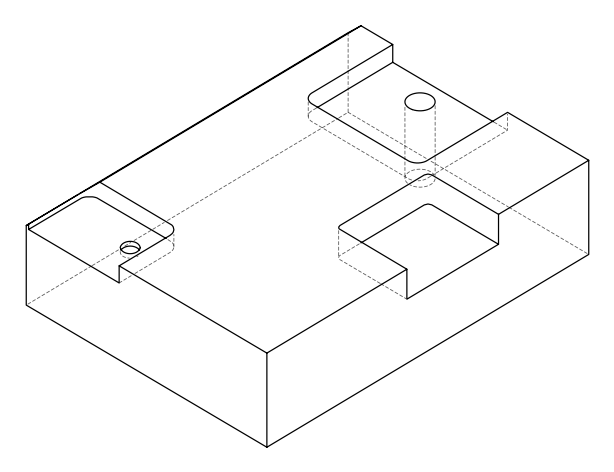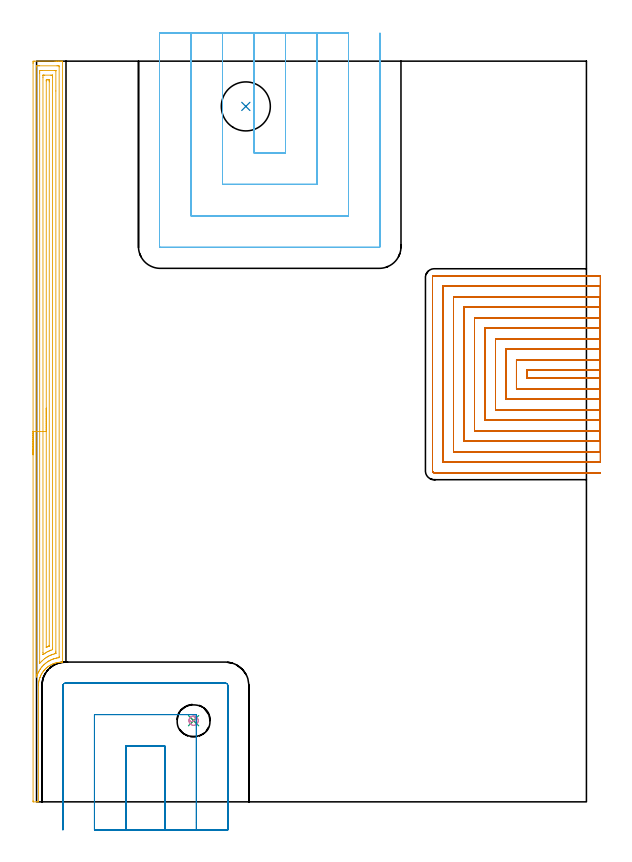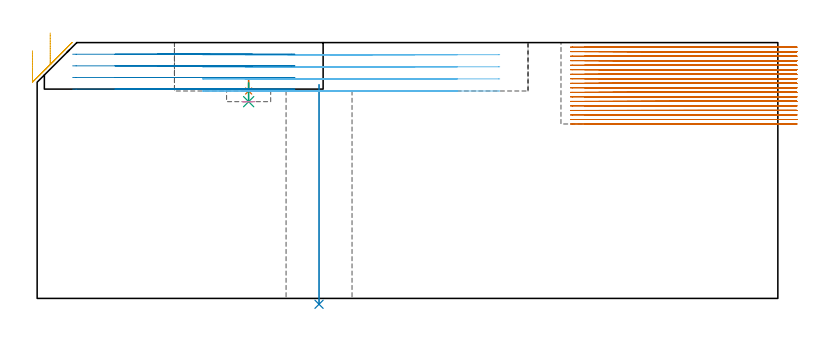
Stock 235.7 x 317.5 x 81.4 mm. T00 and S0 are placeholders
(PLAN: 8 operations, 7 tool changes, 109.4 min)
(1 SPOT_DRILL | STEP1POCKET | NXT0321_9005460120000 | 0.03 min | 1582 mm3)
(2 INDEXABLE_INSERT_DRILL_THROUGH_HOLE_FROM_SOLID | STEP1HOLE | NXT0302_013 | 0.28 min | 28168 mm3)
(3 DRILL_BLIND_HOLE_INTO_CENTER | STEP1POCKET | NXT0301_128 | 0.03 min | 416 mm3)
(4 MILL_ROUGH_BLIND_HOLE_CONTOUR | STEP1POCKET | NXT0201_013 | Spiral | 0.17 min | 894 mm3)
(5 AREA_MILL | FG_CHAMFER_SURFACE | UGT0205_001 | 11.09 min | 25120 mm3)
(6 MILL_SLOT | SLOT_PARTIAL_RECTANGULAR | UGT0201_100 | Follow Part, ap 4.5, ae 75% | 9.11 min | 147954 mm3)
(7 MILL_SLOT_1 | SLOT_PARTIAL_RECTANGULAR_1 | NXT0201_008 | Follow Part, ap 1.5, ae 75% | 83.73 min | 161416 mm3)
(8 MILL_SLOT_2 | SLOT_PARTIAL_RECTANGULAR_2 | UGT0201_100 | Follow Part, ap 4.5, ae 75% | 4.97 min | 72806 mm3)
(TOOL NXT0321_9005460120000 | NC Spot Drill, 142deg, 12mm, Carbide, Uncoated | D12 PA142 FL30 Z2)
(TOOL NXT0302_013 | Index. Insert Drill 21mm [880-D2100L25-05] | D21 PA176 FL105 Z2)
(TOOL NXT0301_128 | Carbide Drill 12mm [861.1-1200-036A1-GP GC34] | D12 PA150 FL37.4 Z2)
(TOOL NXT0201_013 | ENDMILL 10mm | D10 FL30 Z4)
(TOOL UGT0205_001 | Chamfer Mill 20 x 3 x 45 deg. | D20 FL50 Z2)
(TOOL UGT0201_100 | End Mill 18 mm | D18 FL22 Z2)
(TOOL NXT0201_008 | ENDMILL 6mm [2P460-0600-NA 1630] | D6 FL26 Z6)
(OP 1 SPOT_DRILL)
G17 G21 G94 G90
T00 M6
G54
G17 G0 G90 X67.3 Y34.8 S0 M3
G43 Z91.4 H0
G94 G81 G98 Z65.997 F250. R69.6
G80
M5
M2
(OP 2 INDEXABLE_INSERT_DRILL_THROUGH_HOLE_FROM_SOLID)
G17 G21 G94 G90
T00 M6
G54
G17 G0 G90 X89.7 Y298.1 S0 M3
G43 Z91.4 H1
G94 G81 G98 Z-1.867 F250. R68.
G80
M5
M2
(OP 3 DRILL_BLIND_HOLE_INTO_CENTER)
G17 G21 G94 G90
T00 M6
G54
G17 G0 G90 X67.3 Y34.8 S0 M3
G43 Z91.4 H1
G94 G81 G98 Z62.6 F250. R68.6
G80
M5
M2
(OP 4 MILL_ROUGH_BLIND_HOLE_CONTOUR)
G17 G21 G94 G90
T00 M6
G54
G17 G0 G90 X67.3 Y34.8 S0 M3
G43 Z91.4 H0
Z66.1
G94 G3 X67.79 Y36.31 R0.834 F250.
X65.682 Y35.976 R1.51
X66.124 Y33.182 R2.
X65.682 Y35.976 R-2.
X65.903 Y34.579 R1.
X67.3 Y34.8 R1.
G0 Z62.6
G3 X67.79 Y36.31 R0.834
X65.682 Y35.976 R1.51
X66.124 Y33.182 R2.
X65.682 Y35.976 R-2.
X65.903 Y34.579 R1.
X67.3 Y34.8 R1.
G0 Z91.4
M5
M2
(OP 5 AREA_MILL)
G17 G21 G94 G90
T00 M6
G54
G17 G0 G90 X-1.5 Y148.75 S1061 M3
G43 Z91.4 H0
Z78.8
G94 G1 Y148.788 Z77.928 F250.
Y148.902 Z77.063
Y149.091 Z76.212
Y149.353 Z75.38
Y149.687 Z74.574
Y150.09 Z73.8
Y150.558 Z73.064
Y151.09 Z72.372
Y151.679 Z71.729
Y152.322 Z71.14
Y153.014 Z70.608
Y153.75 Z70.14
Y154.524 Z69.737
Y155.33 Z69.403
Y156.162 Z69.141
Y157.014 Z68.952
Y157.878 Z68.838
Y158.75 Z68.8
Y316.524
X-1.499 Y316.881 Z68.801
X-1.494 Y317.412 Z68.803
X-1.492 Y317.492 Z68.806
X-0.967 Y317.5 Z69.33
X7.905 Z78.2
X8.451 Z78.748
X8.793 Z79.089
X9.338 Z79.635
X9.68 Z79.975
X10.363 Z80.663
X10.69 Z80.989
X11.067 Y317.493 Z81.358
X11.097 Y317.49 Z81.388
X11.1 Y317.328 Z81.4
Y60.03
X11.097 Y59.91 Z81.388
X11.075 Y59.907 Z81.367
X10.779 Y59.895 Z81.077
X10.598 Y59.892 Z80.896
X10.271 Y59.871 Z80.57
X9.682 Y59.806 Z79.982
X9.389 Y59.774 Z79.688
X8.793 Y59.669 Z79.09
X8.635 Y59.641 Z78.933
X8.506 Y59.609 Z78.805
X8.064 Y59.486 Z78.362
X7.905 Y59.435 Z78.201
X7.761 Y59.39 Z78.06
X7.624 Y59.346 Z77.923
X7.466 Y59.288 Z77.765
X7.18 Y59.182 Z77.48
X7.018 Y59.113 Z77.317
X6.741 Y58.996 Z77.041
X6.219 Y58.748 Z76.518
X5.859 Y58.546 Z76.158
X5.687 Y58.44 Z75.986
X5.414 Y58.271 Z75.713
X5.244 Y58.156 Z75.542
X4.977 Y57.976 Z75.276
X4.811 Y57.855 Z75.11
X4.448 Y57.563 Z74.748
X4.432 Y57.549 Z74.731
X4.095 Y57.257 Z74.393
X3.783 Y56.962 Z74.081
X3.493 Y56.658 Z73.791
X3.469 Y56.631 Z73.767
X3.314 Y56.456 Z73.609
X3.213 Y56.344 Z73.51
X2.987 Y56.07 Z73.286
X2.878 Y55.92 Z73.175
X2.662 Y55.628 Z72.96
X2.582 Y55.511 Z72.88
X2.353 Y55.177 Z72.651
X2.087 Y54.715 Z72.384
X1.857 Y54.284 Z72.157
X1.654 Y53.84 Z71.949
X1.449 Y53.351 Z71.744
X1.442 Y53.329 Z71.737
X1.399 Y53.207 Z71.697
X1.304 Y52.926 Z71.602
X1.174 Y52.498 Z71.472
X1.061 Y52.053 Z71.361
X0.968 Y51.605 Z71.268
X0.898 Y51.159 Z71.197
X0.85 Y50.712 Z71.142
X0.847 Y50.649 Z71.136
X0.817 Y50.266 Z71.114
X0.816 Y50.244
X0.815 Y50.196 Z71.11
X0.801 Y49.805 Z71.101
X0.8 Y0.172 Z71.1
X0.795 Y0.01 Z71.091
X0.463 Y0.001 Z70.757
X0.123 Y0. Z70.422
X-1.308 Z68.988
X-1.491 Y0.002 Z68.805
X-1.496 Y0.172 Z68.804
X-1.5 Y0.44 Z68.8
Y158.75
X-0.086 Z70.214
Y315.095
X-0.08 Y315.49 Z70.22
X0.407 Y315.498 Z70.707
X0.807 Y315.499 Z71.107
X1.292 Y315.5 Z71.592
X8.793 Y315.499 Z79.093
X9.28 Y315.497 Z79.58
X9.68 Y315.49 Z79.98
X9.686 Y315.089 Z79.986
Y62.263
X9.68 Y61.822 Z79.98
X9.29 Y61.763 Z79.59
X8.793 Y61.677 Z79.093
X8.535 Y61.629 Z78.835
X7.905 Y61.476 Z78.205
X7.822 Y61.454 Z78.122
X7.543 Y61.37 Z77.843
X7.153 Y61.234 Z77.453
X7.018 Y61.183 Z77.318
X6.519 Y60.979 Z76.819
X6.131 Y60.806 Z76.431
X5.908 Y60.7 Z76.208
X5.467 Y60.476 Z75.767
X5.325 Y60.395 Z75.625
X5.244 Y60.345 Z75.544
X4.781 Y60.049 Z75.081
X4.356 Y59.766 Z74.656
X4.249 Y59.691 Z74.549
X4.103 Y59.583 Z74.403
X3.755 Y59.295 Z74.055
X3.469 Y59.053 Z73.769
X3.278 Y58.882 Z73.578
X3.071 Y58.69 Z73.371
X2.828 Y58.441 Z73.128
X2.582 Y58.181 Z72.882
X2.401 Y57.978 Z72.701
X2.244 Y57.796 Z72.544
X2. Y57.489 Z72.3
X1.695 Y57.083 Z71.995
X1.62 Y56.978 Z71.92
X1.568 Y56.903 Z71.868
X1.265 Y56.441 Z71.565
X1.009 Y56.009 Z71.309
X0.964 Y55.93 Z71.264
X0.936 Y55.879 Z71.236
X0.807 Y55.631 Z71.107
X0.638 Y55.286 Z70.938
X0.559 Y55.116 Z70.859
X0.364 Y54.669 Z70.664
X0.181 Y54.223 Z70.481
X0.139 Y54.112 Z70.439
X0.11 Y54.031 Z70.41
X-0.08 Y53.465 Z70.22
X-0.086 Y54.223 Z70.214
Y54.228
Y158.75
X1.328 Z71.628
X1.329 Y312.414 Z71.629
X1.33 Y312.782 Z71.63
X1.333 Y313.308 Z71.633
X1.336 Y313.482 Z71.636
X1.509 Y313.495 Z71.809
X1.695 Y313.497 Z71.995
X2.391 Y313.5 Z72.691
X7.905 Y313.499 Z78.205
X8.096 Y313.497 Z78.396
X8.223 Y313.493 Z78.523
X8.264 Y313.49 Z78.564
X8.266 Y313.474 Z78.566
X8.269 Y313.43 Z78.569
X8.271 Y313.308 Z78.571
X8.272 Y304.725 Z78.572
X8.271 Y64.575 Z78.571
X8.27 Y64.05 Z78.57
X8.268 Y63.685 Z78.568
X8.265 Y63.631 Z78.565
X8.26 Y63.612 Z78.56
X8.241 Y63.605 Z78.541
X8.142 Y63.575 Z78.442
X7.905 Y63.509 Z78.205
X7.631 Y63.432 Z77.931
X7.018 Y63.247 Z77.318
X6.95 Y63.225 Z77.25
X6.75 Y63.156 Z77.05
X6.307 Y62.979 Z76.607
X6.131 Y62.904 Z76.431
X5.691 Y62.706 Z75.991
X5.244 Y62.488 Z75.544
X5.095 Y62.412 Z75.395
X4.819 Y62.263 Z75.119
X4.532 Y62.086 Z74.832
X4.356 Y61.974 Z74.656
X3.994 Y61.734 Z74.294
X3.469 Y61.375 Z73.769
X3.462 Y61.37 Z73.762
X2.98 Y60.969 Z73.28
X2.582 Y60.63 Z72.882
X2.501 Y60.558 Z72.801
X2.413 Y60.476 Z72.713
X2.054 Y60.115 Z72.354
X1.695 Y59.742 Z71.995
X1.342 Y59.357 Z71.642
X1.334 Y59.583 Z71.634
X1.331 Y59.738 Z71.631
X1.329 Y59.951 Z71.629
X1.328 Y158.75 Z71.628
X2.743 Z73.043
Y310.628
X2.745 Y311.357 Z73.045
X2.748 Y311.463 Z73.048
X2.749 Y311.486 Z73.049
X2.766 Y311.49 Z73.066
X2.819 Y311.494 Z73.119
X3.036 Y311.498 Z73.336
X3.469 Y311.5 Z73.769
X6.131 Z76.431
X6.571 Y311.499 Z76.871
X6.78 Y311.496 Z77.08
X6.832 Y311.492 Z77.132
X6.851 Y311.489 Z77.151
X6.852 Y311.473 Z77.152
X6.854 Y311.403 Z77.154
X6.857 Y310.79 Z77.157
Y310.628
Y65.837
X6.853 Y65.471 Z77.153
X6.85 Y65.289 Z77.15
X6.846 Y65.254 Z77.146
X6.813 Y65.24 Z77.113
X6.749 Y65.214 Z77.049
X6.131 Y64.989 Z76.431
X6.098 Y64.976 Z76.398
X6.014 Y64.943 Z76.314
X5.475 Y64.71 Z75.775
X5.244 Y64.603 Z75.544
X4.875 Y64.421 Z75.175
X4.356 Y64.154 Z74.656
X4.289 Y64.117 Z74.589
X4.174 Y64.05 Z74.474
X3.742 Y63.775 Z74.042
X3.469 Y63.597 Z73.769
X3.207 Y63.42 Z73.507
X2.823 Y63.156 Z73.123
X2.799 Y63.147 Z73.099
X2.75 Y63.156 Z73.05
X2.743 Y64.05 Z73.043
Y158.75
X4.157 Z74.457
Y309.041
X4.158 Y309.242 Z74.458
X4.16 Y309.376 Z74.46
X4.164 Y309.476 Z74.464
X4.194 Y309.49 Z74.494
X4.356 Y309.495 Z74.656
X4.59 Y309.499 Z74.89
X5.244 Y309.5 Z75.544
X5.337 Y309.499 Z75.637
X5.395 Y309.497 Z75.695
X5.426 Y309.493 Z75.726
X5.436 Y309.489 Z75.736
X5.438 Y309.443 Z75.738
X5.442 Y309.042 Z75.742
X5.443 Y308.841 Z75.743
Y308.64
Y67.076
X5.441 Y66.903 Z75.741
X5.439 Y66.818 Z75.739
X5.437 Y66.802 Z75.737
X5.406 Y66.784 Z75.706
X5.3 Y66.73 Z75.6
X5.26 Y66.713 Z75.56
X5.244 Y66.706 Z75.544
X4.653 Y66.432 Z74.953
X4.356 Y66.29 Z74.656
X4.18 Y66.207 Z74.48
X4.167 Y66.202 Z74.467
X4.164 Y66.219 Z74.464
X4.16 Y66.288 Z74.46
X4.157 Y66.395 Z74.457
Y158.75
Y159.622 Z74.495
Y160.486 Z74.609
Y161.338 Z74.798
Y162.17 Z75.06
Y162.976 Z75.394
Y163.75 Z75.797
Y164.486 Z76.265
Y165.178 Z76.796
Y165.821 Z77.386
Y166.41 Z78.029
Y166.942 Z78.721
Y167.41 Z79.457
Y167.813 Z80.231
Y168.147 Z81.037
Y168.409 Z81.869
Y168.598 Z82.72
Y168.712 Z83.585
Y168.75 Z84.457
G0 Z91.4
M5
M2
(OP 6 MILL_SLOT)
G17 G21 G94 G90
T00 M6
G54
G17 G0 G90 X93.2 Y329.5 S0 M3
G43 Z91.4 H0
Z77.55
G94 G1 Y326.5 F250.
Y278.2 F500.
X106.7
Y326.5
Y329.5 F250.
X79.7
Y326.5
Y264.7 F500.
X120.2
Y326.5
Y329.5 F250.
X66.2
Y326.5
Y251.2 F500.
X133.7
Y326.5
Y329.5 F250.
X52.7
Y326.5
Y238. F500.
G3 X53. Y237.7 R0.3
G1 X146.9
G3 X147.2 Y238. R0.3
G1 Y326.5
Y329.5 F250.
G0 X93.2 Z73.7
G1 Y326.5
Y278.2 F500.
X106.7
Y326.5
Y329.5 F250.
X79.7
Y326.5
Y264.7 F500.
X120.2
Y326.5
Y329.5 F250.
X66.2
Y326.5
Y251.2 F500.
X133.7
Y326.5
Y329.5 F250.
X52.7
Y326.5
Y238. F500.
G3 X53. Y237.7 R0.3
G1 X146.9
G3 X147.2 Y238. R0.3
G1 Y326.5
Y329.5 F250.
G0 X93.2 Z69.85
G1 Y326.5
Y278.2 F500.
X106.7
Y326.5
Y329.5 F250.
X79.7
Y326.5
Y264.7 F500.
X120.2
Y326.5
Y329.5 F250.
X66.2
Y326.5
Y251.2 F500.
X133.7
Y326.5
Y329.5 F250.
X52.7
Y326.5
Y238. F500.
G3 X53. Y237.7 R0.3
G1 X146.9
G3 X147.2 Y238. R0.3
G1 Y326.5
Y329.5 F250.
G0 X93.2 Z66.
G1 Y326.5
Y278.2 F500.
X106.7
Y326.5
Y329.5 F250.
X79.7
Y326.5
Y264.7 F500.
X120.2
Y326.5
Y329.5 F250.
X66.2
Y326.5
Y251.2 F500.
X133.7
Y326.5
Y329.5 F250.
X52.7
Y326.5
Y238. F500.
G3 X53. Y237.7 R0.3
G1 X146.9
G3 X147.2 Y238. R0.3
G1 Y326.5
Y329.5 F250.
G0 Z91.4
M5
M2
(OP 7 MILL_SLOT_1)
G17 G21 G94 G90
T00 M6
G54
G17 G0 G90 X241.7 Y185. S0 M3
G43 Z91.4 H1
Z79.961
G94 G1 X238.7 F250.
X210.2 F500.
Y181.6
X238.7
X241.7 F250.
Y189.5
X238.7
X205.7 F500.
Y177.1
X238.7
X241.7 F250.
Y194.
X238.7
X201.2 F500.
Y172.6
X238.7
X241.7 F250.
Y198.5
X238.7
X196.7 F500.
Y168.1
X238.7
X241.7 F250.
Y203.
X238.7
X192.2 F500.
Y163.6
X238.7
X241.7 F250.
Y207.5
X238.7
X187.7 F500.
Y159.1
X238.7
X241.7 F250.
Y212.
X238.7
X183.2 F500.
Y154.6
X238.7
X241.7 F250.
Y216.5
X238.7
X178.7 F500.
Y150.1
X238.7
X241.7 F250.
Y221.
X238.7
X174.2 F500.
Y145.6
X238.7
X241.7 F250.
Y225.5
X238.7
X170.4 F500.
G3 X169.7 Y224.8 R0.7
G1 Y141.8
G3 X170.4 Y141.1 R0.7
G1 X238.7
X241.7 F250.
G0 Y185. Z78.522
G1 X238.7
X210.2 F500.
Y181.6
X238.7
X241.7 F250.
Y189.5
X238.7
X205.7 F500.
Y177.1
X238.7
X241.7 F250.
Y194.
X238.7
X201.2 F500.
Y172.6
X238.7
X241.7 F250.
Y198.5
X238.7
X196.7 F500.
Y168.1
X238.7
X241.7 F250.
Y203.
X238.7
X192.2 F500.
Y163.6
X238.7
X241.7 F250.
Y207.5
X238.7
X187.7 F500.
Y159.1
X238.7
X241.7 F250.
Y212.
X238.7
X183.2 F500.
Y154.6
X238.7
X241.7 F250.
Y216.5
X238.7
X178.7 F500.
Y150.1
X238.7
X241.7 F250.
Y221.
X238.7
X174.2 F500.
Y145.6
X238.7
X241.7 F250.
Y225.5
X238.7
X170.4 F500.
G3 X169.7 Y224.8 R0.7
G1 Y141.8
G3 X170.4 Y141.1 R0.7
G1 X238.7
X241.7 F250.
G0 Y185. Z77.083
G1 X238.7
X210.2 F500.
Y181.6
X238.7
X241.7 F250.
Y189.5
X238.7
X205.7 F500.
Y177.1
X238.7
X241.7 F250.
Y194.
X238.7
X201.2 F500.
Y172.6
X238.7
X241.7 F250.
Y198.5
X238.7
X196.7 F500.
Y168.1
X238.7
X241.7 F250.
Y203.
X238.7
X192.2 F500.
Y163.6
X238.7
X241.7 F250.
Y207.5
X238.7
X187.7 F500.
Y159.1
X238.7
X241.7 F250.
Y212.
X238.7
X183.2 F500.
Y154.6
X238.7
X241.7 F250.
Y216.5
X238.7
X178.7 F500.
Y150.1
X238.7
X241.7 F250.
Y221.
X238.7
X174.2 F500.
Y145.6
X238.7
X241.7 F250.
Y225.5
X238.7
X170.4 F500.
G3 X169.7 Y224.8 R0.7
G1 Y141.8
G3 X170.4 Y141.1 R0.7
G1 X238.7
X241.7 F250.
G0 Y185. Z75.644
G1 X238.7
X210.2 F500.
Y181.6
X238.7
X241.7 F250.
Y189.5
X238.7
X205.7 F500.
Y177.1
X238.7
X241.7 F250.
Y194.
X238.7
X201.2 F500.
Y172.6
X238.7
X241.7 F250.
Y198.5
X238.7
X196.7 F500.
Y168.1
X238.7
X241.7 F250.
Y203.
X238.7
X192.2 F500.
Y163.6
X238.7
X241.7 F250.
Y207.5
X238.7
X187.7 F500.
Y159.1
X238.7
X241.7 F250.
Y212.
X238.7
X183.2 F500.
Y154.6
X238.7
X241.7 F250.
Y216.5
X238.7
X178.7 F500.
Y150.1
X238.7
X241.7 F250.
Y221.
X238.7
X174.2 F500.
Y145.6
X238.7
X241.7 F250.
Y225.5
X238.7
X170.4 F500.
G3 X169.7 Y224.8 R0.7
G1 Y141.8
G3 X170.4 Y141.1 R0.7
G1 X238.7
X241.7 F250.
G0 Y185. Z74.205
G1 X238.7
X210.2 F500.
Y181.6
X238.7
X241.7 F250.
Y189.5
X238.7
X205.7 F500.
Y177.1
X238.7
X241.7 F250.
Y194.
X238.7
X201.2 F500.
Y172.6
X238.7
X241.7 F250.
Y198.5
X238.7
X196.7 F500.
Y168.1
X238.7
X241.7 F250.
Y203.
X238.7
X192.2 F500.
Y163.6
X238.7
X241.7 F250.
Y207.5
X238.7
X187.7 F500.
Y159.1
X238.7
X241.7 F250.
Y212.
X238.7
X183.2 F500.
Y154.6
X238.7
X241.7 F250.
Y216.5
X238.7
X178.7 F500.
Y150.1
X238.7
X241.7 F250.
Y221.
X238.7
X174.2 F500.
Y145.6
X238.7
X241.7 F250.
Y225.5
X238.7
X170.4 F500.
G3 X169.7 Y224.8 R0.7
G1 Y141.8
G3 X170.4 Y141.1 R0.7
G1 X238.7
X241.7 F250.
G0 Y185. Z72.767
G1 X238.7
X210.2 F500.
Y181.6
X238.7
X241.7 F250.
Y189.5
X238.7
X205.7 F500.
Y177.1
X238.7
X241.7 F250.
Y194.
X238.7
X201.2 F500.
Y172.6
X238.7
X241.7 F250.
Y198.5
X238.7
X196.7 F500.
Y168.1
X238.7
X241.7 F250.
Y203.
X238.7
X192.2 F500.
Y163.6
X238.7
X241.7 F250.
Y207.5
X238.7
X187.7 F500.
Y159.1
X238.7
X241.7 F250.
Y212.
X238.7
X183.2 F500.
Y154.6
X238.7
X241.7 F250.
Y216.5
X238.7
X178.7 F500.
Y150.1
X238.7
X241.7 F250.
Y221.
X238.7
X174.2 F500.
Y145.6
X238.7
X241.7 F250.
Y225.5
X238.7
X170.4 F500.
G3 X169.7 Y224.8 R0.7
G1 Y141.8
G3 X170.4 Y141.1 R0.7
G1 X238.7
X241.7 F250.
G0 Y185. Z71.328
G1 X238.7
X210.2 F500.
Y181.6
X238.7
X241.7 F250.
Y189.5
X238.7
X205.7 F500.
Y177.1
X238.7
X241.7 F250.
Y194.
X238.7
X201.2 F500.
Y172.6
X238.7
X241.7 F250.
Y198.5
X238.7
X196.7 F500.
Y168.1
X238.7
X241.7 F250.
Y203.
X238.7
X192.2 F500.
Y163.6
X238.7
X241.7 F250.
Y207.5
X238.7
X187.7 F500.
Y159.1
X238.7
X241.7 F250.
Y212.
X238.7
X183.2 F500.
Y154.6
X238.7
X241.7 F250.
Y216.5
X238.7
X178.7 F500.
Y150.1
X238.7
X241.7 F250.
Y221.
X238.7
X174.2 F500.
Y145.6
X238.7
X241.7 F250.
Y225.5
X238.7
X170.4 F500.
G3 X169.7 Y224.8 R0.7
G1 Y141.8
G3 X170.4 Y141.1 R0.7
G1 X238.7
X241.7 F250.
G0 Y185. Z69.889
G1 X238.7
X210.2 F500.
Y181.6
X238.7
X241.7 F250.
Y189.5
X238.7
X205.7 F500.
Y177.1
X238.7
X241.7 F250.
Y194.
X238.7
X201.2 F500.
Y172.6
X238.7
X241.7 F250.
Y198.5
X238.7
X196.7 F500.
Y168.1
X238.7
X241.7 F250.
Y203.
X238.7
X192.2 F500.
Y163.6
X238.7
X241.7 F250.
Y207.5
X238.7
X187.7 F500.
Y159.1
X238.7
X241.7 F250.
Y212.
X238.7
X183.2 F500.
Y154.6
X238.7
X241.7 F250.
Y216.5
X238.7
X178.7 F500.
Y150.1
X238.7
X241.7 F250.
Y221.
X238.7
X174.2 F500.
Y145.6
X238.7
X241.7 F250.
Y225.5
X238.7
X170.4 F500.
G3 X169.7 Y224.8 R0.7
G1 Y141.8
G3 X170.4 Y141.1 R0.7
G1 X238.7
X241.7 F250.
G0 Y185. Z68.45
G1 X238.7
X210.2 F500.
Y181.6
X238.7
X241.7 F250.
Y189.5
X238.7
X205.7 F500.
Y177.1
X238.7
X241.7 F250.
Y194.
X238.7
X201.2 F500.
Y172.6
X238.7
X241.7 F250.
Y198.5
X238.7
X196.7 F500.
Y168.1
X238.7
X241.7 F250.
Y203.
X238.7
X192.2 F500.
Y163.6
X238.7
X241.7 F250.
Y207.5
X238.7
X187.7 F500.
Y159.1
X238.7
X241.7 F250.
Y212.
X238.7
X183.2 F500.
Y154.6
X238.7
X241.7 F250.
Y216.5
X238.7
X178.7 F500.
Y150.1
X238.7
X241.7 F250.
Y221.
X238.7
X174.2 F500.
Y145.6
X238.7
X241.7 F250.
Y225.5
X238.7
X170.4 F500.
G3 X169.7 Y224.8 R0.7
G1 Y141.8
G3 X170.4 Y141.1 R0.7
G1 X238.7
X241.7 F250.
G0 Y185. Z67.011
G1 X238.7
X210.2 F500.
Y181.6
X238.7
X241.7 F250.
Y189.5
X238.7
X205.7 F500.
Y177.1
X238.7
X241.7 F250.
Y194.
X238.7
X201.2 F500.
Y172.6
X238.7
X241.7 F250.
Y198.5
X238.7
X196.7 F500.
Y168.1
X238.7
X241.7 F250.
Y203.
X238.7
X192.2 F500.
Y163.6
X238.7
X241.7 F250.
Y207.5
X238.7
X187.7 F500.
Y159.1
X238.7
X241.7 F250.
Y212.
X238.7
X183.2 F500.
Y154.6
X238.7
X241.7 F250.
Y216.5
X238.7
X178.7 F500.
Y150.1
X238.7
X241.7 F250.
Y221.
X238.7
X174.2 F500.
Y145.6
X238.7
X241.7 F250.
Y225.5
X238.7
X170.4 F500.
G3 X169.7 Y224.8 R0.7
G1 Y141.8
G3 X170.4 Y141.1 R0.7
G1 X238.7
X241.7 F250.
G0 Y185. Z65.572
G1 X238.7
X210.2 F500.
Y181.6
X238.7
X241.7 F250.
Y189.5
X238.7
X205.7 F500.
Y177.1
X238.7
X241.7 F250.
Y194.
X238.7
X201.2 F500.
Y172.6
X238.7
X241.7 F250.
Y198.5
X238.7
X196.7 F500.
Y168.1
X238.7
X241.7 F250.
Y203.
X238.7
X192.2 F500.
Y163.6
X238.7
X241.7 F250.
Y207.5
X238.7
X187.7 F500.
Y159.1
X238.7
X241.7 F250.
Y212.
X238.7
X183.2 F500.
Y154.6
X238.7
X241.7 F250.
Y216.5
X238.7
X178.7 F500.
Y150.1
X238.7
X241.7 F250.
Y221.
X238.7
X174.2 F500.
Y145.6
X238.7
X241.7 F250.
Y225.5
X238.7
X170.4 F500.
G3 X169.7 Y224.8 R0.7
G1 Y141.8
G3 X170.4 Y141.1 R0.7
G1 X238.7
X241.7 F250.
G0 Y185. Z64.133
G1 X238.7
X210.2 F500.
Y181.6
X238.7
X241.7 F250.
Y189.5
X238.7
X205.7 F500.
Y177.1
X238.7
X241.7 F250.
Y194.
X238.7
X201.2 F500.
Y172.6
X238.7
X241.7 F250.
Y198.5
X238.7
X196.7 F500.
Y168.1
X238.7
X241.7 F250.
Y203.
X238.7
X192.2 F500.
Y163.6
X238.7
X241.7 F250.
Y207.5
X238.7
X187.7 F500.
Y159.1
X238.7
X241.7 F250.
Y212.
X238.7
X183.2 F500.
Y154.6
X238.7
X241.7 F250.
Y216.5
X238.7
X178.7 F500.
Y150.1
X238.7
X241.7 F250.
Y221.
X238.7
X174.2 F500.
Y145.6
X238.7
X241.7 F250.
Y225.5
X238.7
X170.4 F500.
G3 X169.7 Y224.8 R0.7
G1 Y141.8
G3 X170.4 Y141.1 R0.7
G1 X238.7
X241.7 F250.
G0 Y185. Z62.694
G1 X238.7
X210.2 F500.
Y181.6
X238.7
X241.7 F250.
Y189.5
X238.7
X205.7 F500.
Y177.1
X238.7
X241.7 F250.
Y194.
X238.7
X201.2 F500.
Y172.6
X238.7
X241.7 F250.
Y198.5
X238.7
X196.7 F500.
Y168.1
X238.7
X241.7 F250.
Y203.
X238.7
X192.2 F500.
Y163.6
X238.7
X241.7 F250.
Y207.5
X238.7
X187.7 F500.
Y159.1
X238.7
X241.7 F250.
Y212.
X238.7
X183.2 F500.
Y154.6
X238.7
X241.7 F250.
Y216.5
X238.7
X178.7 F500.
Y150.1
X238.7
X241.7 F250.
Y221.
X238.7
X174.2 F500.
Y145.6
X238.7
X241.7 F250.
Y225.5
X238.7
X170.4 F500.
G3 X169.7 Y224.8 R0.7
G1 Y141.8
G3 X170.4 Y141.1 R0.7
G1 X238.7
X241.7 F250.
G0 Y185. Z61.256
G1 X238.7
X210.2 F500.
Y181.6
X238.7
X241.7 F250.
Y189.5
X238.7
X205.7 F500.
Y177.1
X238.7
X241.7 F250.
Y194.
X238.7
X201.2 F500.
Y172.6
X238.7
X241.7 F250.
Y198.5
X238.7
X196.7 F500.
Y168.1
X238.7
X241.7 F250.
Y203.
X238.7
X192.2 F500.
Y163.6
X238.7
X241.7 F250.
Y207.5
X238.7
X187.7 F500.
Y159.1
X238.7
X241.7 F250.
Y212.
X238.7
X183.2 F500.
Y154.6
X238.7
X241.7 F250.
Y216.5
X238.7
X178.7 F500.
Y150.1
X238.7
X241.7 F250.
Y221.
X238.7
X174.2 F500.
Y145.6
X238.7
X241.7 F250.
Y225.5
X238.7
X170.4 F500.
G3 X169.7 Y224.8 R0.7
G1 Y141.8
G3 X170.4 Y141.1 R0.7
G1 X238.7
X241.7 F250.
G0 Y185. Z59.817
G1 X238.7
X210.2 F500.
Y181.6
X238.7
X241.7 F250.
Y189.5
X238.7
X205.7 F500.
Y177.1
X238.7
X241.7 F250.
Y194.
X238.7
X201.2 F500.
Y172.6
X238.7
X241.7 F250.
Y198.5
X238.7
X196.7 F500.
Y168.1
X238.7
X241.7 F250.
Y203.
X238.7
X192.2 F500.
Y163.6
X238.7
X241.7 F250.
Y207.5
X238.7
X187.7 F500.
Y159.1
X238.7
X241.7 F250.
Y212.
X238.7
X183.2 F500.
Y154.6
X238.7
X241.7 F250.
Y216.5
X238.7
X178.7 F500.
Y150.1
X238.7
X241.7 F250.
Y221.
X238.7
X174.2 F500.
Y145.6
X238.7
X241.7 F250.
Y225.5
X238.7
X170.4 F500.
G3 X169.7 Y224.8 R0.7
G1 Y141.8
G3 X170.4 Y141.1 R0.7
G1 X238.7
X241.7 F250.
G0 Y185. Z58.378
G1 X238.7
X210.2 F500.
Y181.6
X238.7
X241.7 F250.
Y189.5
X238.7
X205.7 F500.
Y177.1
X238.7
X241.7 F250.
Y194.
X238.7
X201.2 F500.
Y172.6
X238.7
X241.7 F250.
Y198.5
X238.7
X196.7 F500.
Y168.1
X238.7
X241.7 F250.
Y203.
X238.7
X192.2 F500.
Y163.6
X238.7
X241.7 F250.
Y207.5
X238.7
X187.7 F500.
Y159.1
X238.7
X241.7 F250.
Y212.
X238.7
X183.2 F500.
Y154.6
X238.7
X241.7 F250.
Y216.5
X238.7
X178.7 F500.
Y150.1
X238.7
X241.7 F250.
Y221.
X238.7
X174.2 F500.
Y145.6
X238.7
X241.7 F250.
Y225.5
X238.7
X170.4 F500.
G3 X169.7 Y224.8 R0.7
G1 Y141.8
G3 X170.4 Y141.1 R0.7
G1 X238.7
X241.7 F250.
G0 Y185. Z56.939
G1 X238.7
X210.2 F500.
Y181.6
X238.7
X241.7 F250.
Y189.5
X238.7
X205.7 F500.
Y177.1
X238.7
X241.7 F250.
Y194.
X238.7
X201.2 F500.
Y172.6
X238.7
X241.7 F250.
Y198.5
X238.7
X196.7 F500.
Y168.1
X238.7
X241.7 F250.
Y203.
X238.7
X192.2 F500.
Y163.6
X238.7
X241.7 F250.
Y207.5
X238.7
X187.7 F500.
Y159.1
X238.7
X241.7 F250.
Y212.
X238.7
X183.2 F500.
Y154.6
X238.7
X241.7 F250.
Y216.5
X238.7
X178.7 F500.
Y150.1
X238.7
X241.7 F250.
Y221.
X238.7
X174.2 F500.
Y145.6
X238.7
X241.7 F250.
Y225.5
X238.7
X170.4 F500.
G3 X169.7 Y224.8 R0.7
G1 Y141.8
G3 X170.4 Y141.1 R0.7
G1 X238.7
X241.7 F250.
G0 Y185. Z55.5
G1 X238.7
X210.2 F500.
Y181.6
X238.7
X241.7 F250.
Y189.5
X238.7
X205.7 F500.
Y177.1
X238.7
X241.7 F250.
Y194.
X238.7
X201.2 F500.
Y172.6
X238.7
X241.7 F250.
Y198.5
X238.7
X196.7 F500.
Y168.1
X238.7
X241.7 F250.
Y203.
X238.7
X192.2 F500.
Y163.6
X238.7
X241.7 F250.
Y207.5
X238.7
X187.7 F500.
Y159.1
X238.7
X241.7 F250.
Y212.
X238.7
X183.2 F500.
Y154.6
X238.7
X241.7 F250.
Y216.5
X238.7
X178.7 F500.
Y150.1
X238.7
X241.7 F250.
Y221.
X238.7
X174.2 F500.
Y145.6
X238.7
X241.7 F250.
Y225.5
X238.7
X170.4 F500.
G3 X169.7 Y224.8 R0.7
G1 Y141.8
G3 X170.4 Y141.1 R0.7
G1 X238.7
X241.7 F250.
G0 Z91.4
M5
M2
(OP 8 MILL_SLOT_2)
G17 G21 G94 G90
T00 M6
G54
G17 G0 G90 X55. Y-12. S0 M3
G43 Z91.4 H0
Z77.7
G94 G1 Y-9. F250.
Y23.9 F500.
X38.3
Y-9.
Y-12. F250.
X68.5
Y-9.
Y37.4 F500.
X24.8
Y-9.
Y-12. F250.
X82.
Y-9.
Y49.8 F500.
G3 X80.9 Y50.9 R1.1
G1 X12.4
G3 X11.3 Y49.8 R1.1
G1 Y-9.
Y-12. F250.
G0 X55. Z74.
G1 Y-9.
Y23.9 F500.
X38.3
Y-9.
Y-12. F250.
X68.5
Y-9.
Y37.4 F500.
X24.8
Y-9.
Y-12. F250.
X82.
Y-9.
Y49.8 F500.
G3 X80.9 Y50.9 R1.1
G1 X12.4
G3 X11.3 Y49.8 R1.1
G1 Y-9.
Y-12. F250.
G0 X55. Z70.3
G1 Y-9.
Y23.9 F500.
X38.3
Y-9.
Y-12. F250.
X68.5
Y-9.
Y37.4 F500.
X24.8
Y-9.
Y-12. F250.
X82.
Y-9.
Y49.8 F500.
G3 X80.9 Y50.9 R1.1
G1 X12.4
G3 X11.3 Y49.8 R1.1
G1 Y-9.
Y-12. F250.
G0 X55. Z66.6
G1 Y-9.
Y23.9 F500.
X38.3
Y-9.
Y-12. F250.
X68.5
Y-9.
Y37.4 F500.
X24.8
Y-9.
Y-12. F250.
X82.
Y-9.
Y49.8 F500.
G3 X80.9 Y50.9 R1.1
G1 X12.4
G3 X11.3 Y49.8 R1.1
G1 Y-9.
Y-12. F250.
G0 Z91.4
M5
M2
